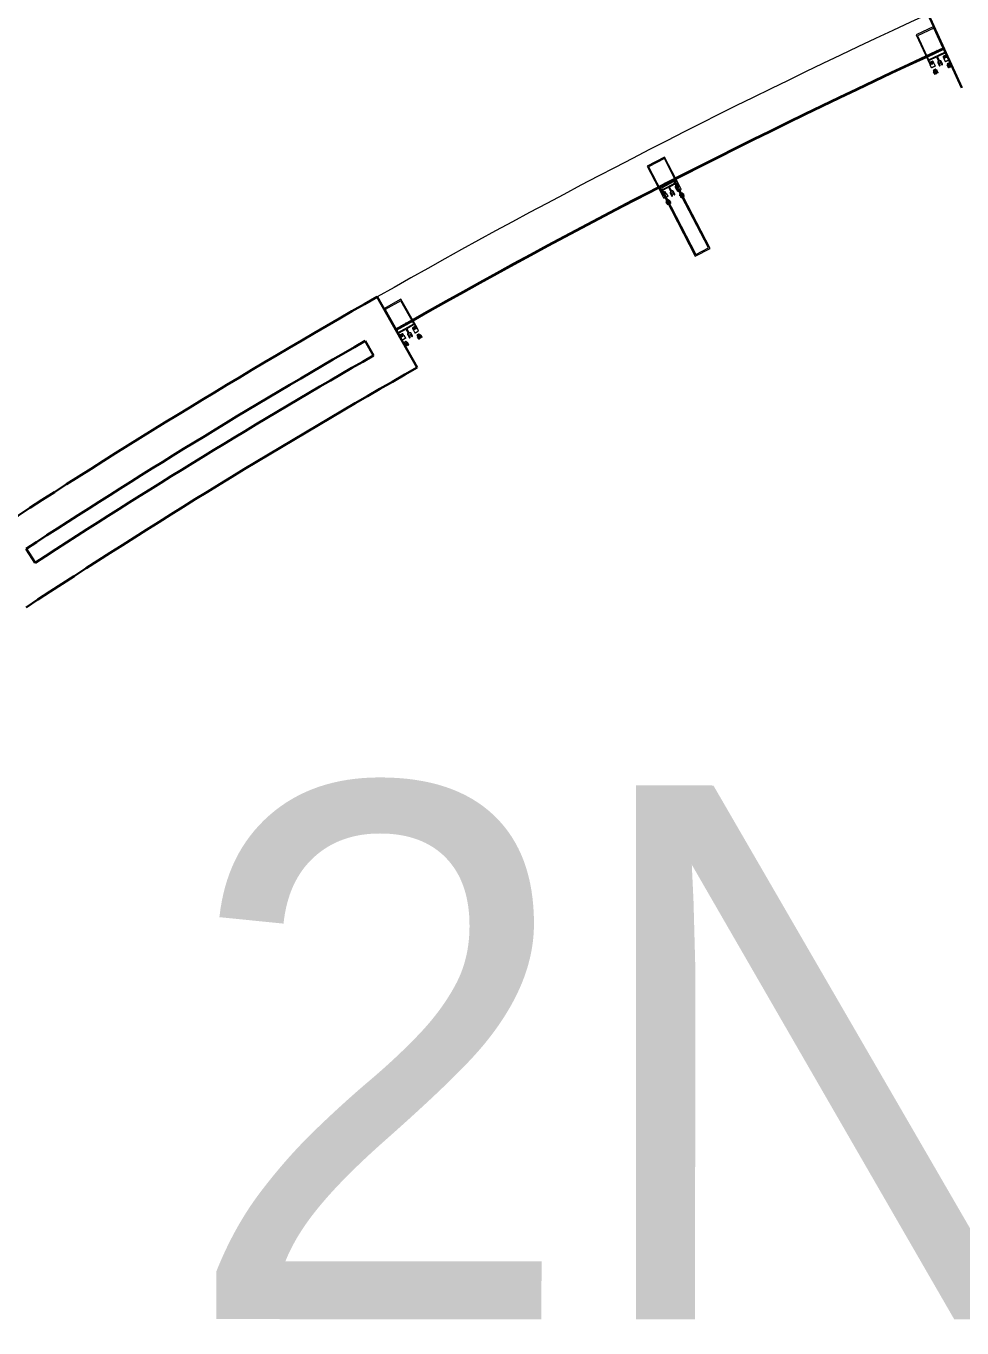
# Model space of a CAD drawing. Header units: millimetres. Extents: x 8275 to 147087, y -297470 to -191881.
# Drawn here: x 65640 to 69271, y -256802 to -251753 of the extents above; entities that cross this region are included whole.
import ezdxf

# ---------------------------------------------------------------- set-up
doc = ezdxf.new("R2010")
doc.units = ezdxf.units.MM
doc.header["$LTSCALE"] = 250
doc.header["$MEASUREMENT"] = 0
for name, color, linetype, lineweight in [('hatch', 9, 'Continuous', 0), ('text', 7, 'Continuous', 9), ('wall', 1, 'Continuous', 30), ('win', 4, 'Continuous', 20)]:
    doc.layers.add(name, color=color, linetype=linetype, lineweight=lineweight)
doc.styles.get("Standard").update_dxf_attribs({"font": 'GOTHIC.TTF', "height": 100})

msp = doc.modelspace()

# ---------------------------------------------------------------- hatches: boundary and pattern name
at = {"layer": 'hatch', "extrusion": (0.001126891532279391, -0.002441290430127437, 0.9999963851017214)}
h = msp.add_hatch(dxfattribs=at)
h.set_pattern_fill('AR-HBONE', color=256, scale=0.4111842104963475, style=0)
h.set_pattern_definition([(45, (-6673.985556517029, -321388.9942305034), (1.826024711421448e-16, 2.326009148470442), [4.934210525956163, -1.64473684198539]), (135, (-6672.822551942721, -321387.831225929), (1.826024711421448e-16, 2.326009148470442), [4.934210525956163, -1.64473684198539])])
h.paths.add_polyline_path([(69164.13307574159, -251926.1204269039), (69164.9947184152, -251927.9870771855), (69169.9724525041, -251925.6893634021), (69169.11080983281, -251923.8227131067)], flags=16)
h.paths.add_polyline_path([(69222.52267853962, -251899.1678832788), (69223.38432120066, -251901.034533554), (69218.4065871085, -251903.332247339), (69217.54494443629, -251901.4655970568)], flags=16)
edge = h.paths.add_edge_path()
edge.add_arc((69179.44463494886, -251934.7635335201), 0.6853070175936342, -155.2220313033182, 24.777968696682024, ccw=False)
edge.add_arc((69178.20020142477, -251935.3379619671), 0.6853070175936342, -155.2220313033182, 24.777968696682024, ccw=False)
edge.add_arc((69176.95576790068, -251935.9123904134), 0.6853070184712169, -155.22203138002442, 24.77796861997581, ccw=False)
edge.add_arc((69175.71133437334, -251936.4868188621), 0.685307018511107, -155.222031229947, 24.777968770053178, ccw=False)
edge.add_arc((69174.46690085065, -251937.0612473087), 0.6853070167758868, -155.22203107403323, 24.77796892596689, ccw=False)
edge.add_arc((69173.22246733028, -251937.6356757538), 0.6853070175936342, -155.2220313033182, 24.777968696682024, ccw=False)
edge.add_arc((69171.9780338062, -251938.2101042004), 0.6853070175936342, -155.22203130248442, 24.777968697515803, ccw=False)
edge.add_arc((69170.73360028211, -251938.784532647), 0.6853070185310521, -155.222031229947, 24.777968770053178, ccw=False)
edge.add_arc((69169.48916676175, -251939.3589610919), 0.685307014841216, -155.22203137168674, 24.777968628313374, ccw=False)
edge.add_arc((69168.2447332386, -251939.9333895386), 0.6853070203261074, -155.22203123411578, 24.777968765884395, ccw=False)
edge.add_arc((69167.00029971125, -251940.5078179871), 0.6853070175936342, -155.2220313033182, 24.777968696682024, ccw=False)
edge.add_arc((69165.75586619088, -251941.0822464322), 0.6853070149010512, -155.22203121994187, 24.777968780058416, ccw=False)
edge.add_line((69165.13364943024, -251941.3694606545), (69160.01698431512, -251930.284790964))
edge.add_line((69160.0169843235, -251930.2847909706), (69163.50139819272, -251928.6763913189))
edge.add_line((69163.50139818992, -251928.67639132), (69162.63975551259, -251926.80974103))
edge.add_line((69162.63975551538, -251926.809741039), (69161.02199193416, -251927.55649802))
edge.add_line((69161.0219919351, -251927.5564980197), (69161.08238802664, -251923.7546474307))
edge.add_line((69161.08238802804, -251923.7546474304), (69169.19058253383, -251920.0119183301))
edge.add_line((69169.19058253104, -251920.0119183287), (69172.22189364303, -251922.3866419995))
edge.add_line((69172.22189364396, -251922.3866420014), (69170.60413006274, -251923.1333989824))
edge.add_line((69170.6041300646, -251923.1333989819), (69171.46577273449, -251925.0000492652))
edge.add_line((69171.46577273356, -251925.0000492656), (69174.95018659858, -251923.3916496156))
edge.add_line((69174.95018659625, -251923.3916496157), (69180.06688033603, -251934.4763813321))
edge.add_arc((69219.13193463301, -251916.3498594479), 0.6853070175936342, 204.7779687667181, 384.777968766718)
edge.add_arc((69220.37636815617, -251915.7754310014), 0.6853070175936342, 204.7779687667181, 384.777968766718)
edge.add_arc((69221.62080168119, -251915.2010025547), 0.6853070184512717, 204.7779688434244, 384.7779688434242)
edge.add_arc((69222.86523520993, -251914.6265741053), 0.6853070185310521, 204.777968693347, 384.7779686933474)
edge.add_arc((69224.1096687289, -251914.0521456605), 0.6853070167758868, 204.7779685374332, 384.7779685374336)
edge.add_arc((69225.35410225391, -251913.4777172141), 0.6853070175936342, 204.7779687667181, 384.777968766718)
edge.add_arc((69226.59853577195, -251912.9032887692), 0.6853070176135794, 204.7779687658844, 384.7779687658842)
edge.add_arc((69227.84296929976, -251912.3288603209), 0.685307018511107, 204.777968693347, 384.7779686933474)
edge.add_arc((69229.08740282105, -251911.7544318759), 0.6853070148611612, 204.7779688350867, 384.7779688350866)
edge.add_arc((69230.33183634514, -251911.1800034288), 0.6853070203261074, 204.7779686975158, 384.7779686975161)
edge.add_arc((69231.57626987388, -251910.6055749802), 0.6853070175936342, 204.7779687667181, 384.777968766718)
edge.add_arc((69232.82070339331, -251910.0311465356), 0.6853070149209963, 204.7779686833418, 384.7779686833422)
edge.add_line((69233.4429201507, -251909.7439323135), (69228.36205529142, -251898.7368197707))
edge.add_line((69228.36205529189, -251898.7368197688), (69224.87764142687, -251900.3452194187))
edge.add_line((69224.877641425, -251900.3452194194), (69224.01599875512, -251898.478569136))
edge.add_line((69224.01599875791, -251898.4785691352), (69225.63376233913, -251897.7318121542))
edge.add_line((69225.63376234472, -251897.7318121642), (69222.70122401789, -251895.3114951299))
edge.add_line((69222.70122402022, -251895.311495128), (69214.59302952187, -251899.0542242451))
edge.add_line((69214.59302951721, -251899.0542242373), (69214.4338606284, -251902.9016681749))
edge.add_line((69214.43386062793, -251902.9016681728), (69216.05162420915, -251902.1549111918))
edge.add_line((69216.05162421474, -251902.1549112018), (69216.91326688463, -251904.0215614852))
edge.add_line((69216.91326688323, -251904.0215614857), (69213.42885301821, -251905.6299611357))
edge.add_line((69213.4288530238, -251905.6299611337), (69218.50974651659, -251916.6371357084))
at = {"layer": 'hatch', "extrusion": (0.001239931388405378, -0.00238586538634753, 0.9999963851017214)}
h = msp.add_hatch(dxfattribs=at)
h.set_pattern_fill('AR-HBONE', color=256, scale=0.4111842104963542, angle=-7.522369012860794e-19, style=0)
h.set_pattern_definition([(45.00000000000023, (-6672.70723760713, -321388.4122643257), (1.825719329431896e-16, 2.326009148470478), [4.934210525956241, -1.644736841985418]), (135, (-6671.544233032764, -321387.2492597513), (1.825719329431896e-16, 2.326009148470478), [4.934210525956236, -1.644736841985417])])
h.paths.add_polyline_path([(68126.87868775552, -252431.7086260376), (68127.82676272359, -252433.5328971869), (68132.69148579365, -252431.0046972856), (68131.74341082791, -252429.1804261224)], flags=16)
h.paths.add_polyline_path([(68183.94265355155, -252402.0524440444), (68184.89072850658, -252403.8767151879), (68180.0260054328, -252406.404915091), (68179.07793046659, -252404.5806439409)], flags=16)
edge = h.paths.add_edge_path()
edge.add_arc((68142.57804172518, -252439.6255334057), 0.6853070175936432, -152.53906943422976, 27.46093056577041, ccw=False)
edge.add_arc((68141.36186095545, -252440.2575833823), 0.6853070175936432, -152.53906943422976, 27.46093056577041, ccw=False)
edge.add_arc((68140.14568018712, -252440.8896333581), 0.6853070184712259, -152.53906951093597, 27.460930489064083, ccw=False)
edge.add_arc((68138.92949941414, -252441.5216833365), 0.685307018511116, -152.53906936085866, 27.460930639141623, ccw=False)
edge.add_arc((68137.71331864627, -252442.1537333124), 0.6853070167758958, -152.5390692049449, 27.460930795055276, ccw=False)
edge.add_arc((68136.49713787934, -252442.7857832871), 0.6853070175936432, -152.53906943422976, 27.46093056577041, ccw=False)
edge.add_arc((68135.28095711055, -252443.4178332631), 0.6853070175936432, -152.53906943339598, 27.460930566604077, ccw=False)
edge.add_arc((68134.06477634175, -252444.0498832393), 0.6853070185310611, -152.53906936085866, 27.460930639141623, ccw=False)
edge.add_arc((68132.84859557622, -252444.6819332135), 0.685307014841225, -152.5390695025984, 27.46093049740182, ccw=False)
edge.add_arc((68131.63241480742, -252445.3139831897), 0.6853070203261163, -152.53906936502744, 27.460930634972726, ccw=False)
edge.add_arc((68130.41623403397, -252445.946033168), 0.6853070175936432, -152.53906943422976, 27.46093056577041, ccw=False)
edge.add_arc((68129.20005326936, -252446.5780831424), 0.6853070149010602, -152.53906935085342, 27.46093064914669, ccw=False)
edge.add_line((68128.5919628859, -252446.8941081294), (68122.96203964236, -252436.0610970838))
edge.add_line((68122.96203965074, -252436.06109709), (68126.36734580653, -252434.2913571555))
edge.add_line((68126.36734580374, -252434.2913571567), (68125.41927083195, -252432.4670859991))
edge.add_line((68125.41927083474, -252432.4670860079), (68123.83823583447, -252433.2887509773))
edge.add_line((68123.83823583586, -252433.288750977), (68123.72060335087, -252429.4882407234))
edge.add_line((68123.7206033518, -252429.4882407231), (68131.64471503938, -252425.370074478))
edge.add_line((68131.64471503752, -252425.3700744767), (68134.78386275176, -252427.6003011914))
edge.add_line((68134.7838627527, -252427.6003011932), (68133.20282775242, -252428.4219661625))
edge.add_line((68133.20282775475, -252428.421966162), (68134.15090271863, -252430.2462373133))
edge.add_line((68134.15090271676, -252430.2462373137), (68137.55620886837, -252428.4764973812))
edge.add_line((68137.55620886743, -252428.4764973814), (68143.18616360784, -252439.309569045))
edge.add_arc((68181.3599045671, -252419.3743047123), 0.6853070175936432, 207.4609306358064, 387.4609306358063)
edge.add_arc((68182.5760853359, -252418.7422547362), 0.6853070175936432, 207.4609306358064, 387.4609306358063)
edge.add_arc((68183.79226610562, -252418.11020476), 0.6853070184512807, 207.4609307125126, 387.4609307125125)
edge.add_arc((68185.00844687954, -252417.4781547808), 0.6853070185310611, 207.4609305624352, 387.4609305624356)
edge.add_arc((68186.22462764414, -252416.8461048067), 0.6853070167758958, 207.4609304065215, 387.4609304065219)
edge.add_arc((68187.44080841387, -252416.2140548308), 0.6853070175936432, 207.4609306358064, 387.4609306358063)
edge.add_arc((68188.65698917847, -252415.5820048565), 0.6853070176135884, 207.4609306349726, 387.4609306349726)
edge.add_arc((68189.873169951, -252414.9499548786), 0.685307018511116, 207.4609305624352, 387.4609305624356)
edge.add_arc((68191.089350717, -252414.3179049043), 0.6853070148611702, 207.460930704175, 387.4609307041749)
edge.add_arc((68192.30553148626, -252413.6858549275), 0.6853070203261163, 207.460930566604, 387.4609305666045)
edge.add_arc((68193.52171226018, -252413.0538049492), 0.6853070175936432, 207.4609306358064, 387.4609306358063)
edge.add_arc((68194.73789302525, -252412.4217549753), 0.6853070149210053, 207.4609305524301, 387.4609305524305)
edge.add_line((68195.34598340545, -252412.1057299886), (68189.75545157897, -252401.3485152867))
edge.add_line((68189.75545157897, -252401.3485152848), (68186.35014542736, -252403.1182552173))
edge.add_line((68186.3501454255, -252403.1182552181), (68185.40207046163, -252401.2939840668))
edge.add_line((68185.40207046396, -252401.2939840658), (68186.98310546423, -252400.4723190964))
edge.add_line((68186.98310546935, -252400.4723191063), (68183.94048807104, -252398.1919255103))
edge.add_line((68183.94048807383, -252398.1919255081), (68176.01637639417, -252402.3100917696))
edge.add_line((68176.01637638951, -252402.3100917621), (68176.03747854554, -252406.1607688827))
edge.add_line((68176.0374785446, -252406.1607688807), (68177.61851354488, -252405.3391039113))
edge.add_line((68177.6185135514, -252405.339103921), (68178.56658851527, -252407.1633750723))
edge.add_line((68178.56658851434, -252407.1633750729), (68175.16128236274, -252408.9331150054))
edge.add_line((68175.16128236693, -252408.9331150032), (68180.75184569959, -252419.6903903287))
at = {"layer": 'hatch', "extrusion": (0.001323814128931736, -0.002340363143146125, 0.9999963851017214)}
h = msp.add_hatch(dxfattribs=at)
h.set_pattern_fill('AR-HBONE', color=256, scale=0.4111842104963536, angle=1.213285324654967e-19, style=0)
h.set_pattern_definition([(45.00000000000023, (-6671.75858903848, -321387.93354818), (1.826083817613007e-16, 2.326009148470475), [4.934210525956234, -1.644736841985416]), (135, (-6670.59558446423, -321386.7705436057), (1.826083817613007e-16, 2.326009148470475), [4.93421052595623, -1.644736841985414])])
h.paths.add_polyline_path([(67109.89888426222, -252982.0017411512), (67110.91109744905, -252983.7912203591), (67115.68304200869, -252981.0919852067), (67114.6708288228, -252979.3025059849)], flags=16)
h.paths.add_polyline_path([(67165.8745435572, -252950.3392887942), (67166.886756731, -252952.1287679967), (67162.11481216809, -252954.828003151), (67161.10259898266, -252953.0385239424)], flags=16)
edge = h.paths.add_edge_path()
edge.add_arc((67125.86928667946, -252989.3565616086), 0.6853070175936422, -150.50546826876638, 29.494531731233792, ccw=False)
edge.add_arc((67124.67630053757, -252990.031370398), 0.6853070175936422, -150.50546826876638, 29.494531731233792, ccw=False)
edge.add_arc((67123.48331439614, -252990.7061791867), 0.6853070184712249, -150.5054683454726, 29.494531654527577, ccw=False)
edge.add_arc((67122.290328251, -252991.3809879781), 0.685307018511115, -150.50546819539522, 29.49453180460489, ccw=False)
edge.add_arc((67121.0973421105, -252992.0557967669), 0.6853070167758948, -150.5054680394815, 29.494531960518714, ccw=False)
edge.add_arc((67119.9043559728, -252992.7306055542), 0.6853070175936422, -150.50546826876638, 29.494531731233792, ccw=False)
edge.add_arc((67118.71136983091, -252993.4054143431), 0.6853070175936422, -150.5054682679327, 29.494531732067628, ccw=False)
edge.add_arc((67117.51838368902, -252994.0802231321), 0.6853070185310601, -150.50546819539522, 29.49453180460489, ccw=False)
edge.add_arc((67116.32539755086, -252994.7550319192), 0.685307014841224, -150.50546833713503, 29.4945316628652, ccw=False)
edge.add_arc((67115.1324114099, -252995.4298407081), 0.6853070203261153, -150.50546819956412, 29.49453180043622, ccw=False)
edge.add_arc((67113.93942526521, -252996.1046494994), 0.6853070175936422, -150.50546826876638, 29.494531731233792, ccw=False)
edge.add_arc((67112.74643912705, -252996.7794582866), 0.6853070149010592, -150.50546818539, 29.494531814610127, ccw=False)
edge.add_line((67112.1499460575, -252997.1168626799), (67106.1391528773, -252986.4904555075))
edge.add_line((67106.13915288614, -252986.4904555134), (67109.47951408455, -252984.6009909028))
edge.add_line((67109.47951408222, -252984.6009909042), (67108.4673008912, -252982.8115116883))
edge.add_line((67108.46730089447, -252982.811511697), (67106.91641891029, -252983.6887631231))
edge.add_line((67106.91641891122, -252983.6887631227), (67106.66399718521, -252979.8948207324))
edge.add_line((67106.66399718661, -252979.894820732), (67114.43698264033, -252975.4980564221))
edge.add_line((67114.43698263753, -252975.4980564209), (67117.65329417799, -252977.6154840217))
edge.add_line((67117.65329417938, -252977.6154840234), (67116.1024121952, -252978.4927354495))
edge.add_line((67116.10241219707, -252978.492735449), (67117.11462538017, -252980.2822146588))
edge.add_line((67117.11462537924, -252980.2822146592), (67120.45498657392, -252978.3927500508))
edge.add_line((67120.4549865716, -252978.392750051), (67126.46581337953, -252989.0192166855))
edge.add_arc((67163.9080975659, -252967.7418903089), 0.6853070175936422, 209.4945318012699, 389.4945318012699)
edge.add_arc((67165.10108370686, -252967.0670815201), 0.6853070175936422, 209.4945318012699, 389.4945318012699)
edge.add_arc((67166.29406984922, -252966.392272731), 0.6853070184512797, 209.4945318779762, 389.4945318779761)
edge.add_arc((67167.48705599576, -252965.7174639388), 0.6853070185310601, 209.4945317278988, 389.4945317278992)
edge.add_arc((67168.68004213253, -252965.042655152), 0.6853070167758948, 209.494531571985, 389.4945315719855)
edge.add_arc((67169.87302827489, -252964.3678463631), 0.6853070175936422, 209.4945318012699, 389.4945318012699)
edge.add_arc((67171.06601441119, -252963.6930375764), 0.6853070176135874, 209.4945318004362, 389.4945318004361)
edge.add_arc((67172.2590005568, -252963.0182287853), 0.685307018511115, 209.4945317278988, 389.4945317278992)
edge.add_arc((67173.45198669544, -252962.3434199982), 0.6853070148611692, 209.4945318696385, 389.4945318696385)
edge.add_arc((67174.64497283733, -252961.6686112086), 0.6853070203261153, 209.4945317320676, 389.494531732068)
edge.add_arc((67175.83795898341, -252960.9938024173), 0.6853070175936422, 209.4945318012699, 389.4945318012699)
edge.add_arc((67177.03094512064, -252960.3189936307), 0.6853070149210043, 209.4945317178936, 389.494531717894)
edge.add_line((67177.62743818693, -252959.9815892377), (67171.6587012925, -252949.4295328443))
edge.add_line((67171.65870129297, -252949.4295328423), (67168.31834009828, -252951.3189974507))
edge.add_line((67168.31834009642, -252951.3189974515), (67167.30612691332, -252949.5295182417))
edge.add_line((67167.30612691565, -252949.5295182406), (67168.85700889982, -252948.6522668145))
edge.add_line((67168.85700890634, -252948.652266824), (67165.7353866848, -252946.481278503))
edge.add_line((67165.73538668713, -252946.4812785008), (67157.96240124226, -252950.8780428269))
edge.add_line((67157.96240123667, -252950.8780428195), (67158.12013363026, -252954.7255459163))
edge.add_line((67158.1201336298, -252954.7255459143), (67159.67101561397, -252953.8482944882))
edge.add_line((67159.67101562003, -252953.8482944977), (67160.68322880313, -252955.6377737075))
edge.add_line((67160.6832288022, -252955.6377737082), (67157.34286760751, -252957.5272383167))
edge.add_line((67157.3428676131, -252957.5272383142), (67163.31163814504, -252968.0793541752))

# ---------------------------------------------------------------- linework, layer by layer
at = {"layer": 'wall'}
for p, q in [((69139.50945098652, -251706.9631245878, -11300.6378476528), (69271.05781868473, -251993.2105865458, -11300.6378476528)), ((67002.10685524438, -252803.4795822132, -11300.6378476528), (67157.86043386254, -253077.2784550152, -11300.6378476528)), ((66893.45650889445, -252865.2865578553, -11300.6378476528), (66893.59545319295, -252865.5308077311, -11300.6378476528)), ((66955.40305636311, -252974.1822572115, -11300.6378476528), (66987.54301225673, -253030.6810148885, -11300.6378476528)), ((65639.67111291923, -253780.1455727401, -11300.6378476528), (65675.40154308826, -253834.444953435, -11300.6378476528))]:
    msp.add_line(p, q, dxfattribs=at)
for centre, radius, start, end in [((80749.06009195372, -276969.2183991417, -11300.6378476528), 27677.18796894732, 114.6812384385065, 114.6816727492683), ((80749.06009198027, -276969.2183991153, -11300.6378476528), 27802.18796893036, 119.6338719078365, 123.3459750509698), ((80749.06009198027, -276969.2183991153, -11300.6378476528), 27677.18796893036, 119.6338719078365, 119.6345016887336), ((80749.06009198027, -276969.2183991153, -11300.6378476528), 27677.18796893036, 119.892640864439, 123.0872060927494), ((80749.06009198027, -276969.2183991153, -11300.6378476528), 27612.18796893036, 119.8932500200057, 123.0865969457052), ((80749.06009198027, -276969.2183991153, -11300.6378476528), 27487.18796893036, 119.6338719078365, 123.3459750509698)]:
    msp.add_arc(centre, radius, start, end, dxfattribs=at)
at = {"layer": 'win', "extrusion": (0.001126891532279514, -0.002441290430127366, 0.9999963851017215)}
for p, q in [((69154.74897263804, -251856.0758265868, -11300.6378476528), (69156.56783161173, -251856.7458296715, -11300.6378476528)), ((69156.56783161173, -251856.7458296715, -11300.6378476528), (69158.86553023895, -251861.7235489236, -11300.6378476528)), ((69158.86553023895, -251861.7235489236, -11300.6378476528), (69158.1955205854, -251863.5424054782, -11300.6378476528)), ((69174.65992164705, -251846.8849988338, -11300.6378476528), (69173.98991198884, -251848.703855378, -11300.6378476528)), ((69173.98991198884, -251848.703855378, -11300.6378476528), (69176.28761062259, -251853.6815746402, -11300.6378476528)), ((69176.28761062259, -251853.6815746402, -11300.6378476528), (69178.10646960186, -251854.3515777226, -11300.6378476528))]:
    msp.add_line(p, q, dxfattribs=at)
at = {"layer": 'win', "extrusion": (0.001239931388405498, -0.002385865386347454, 0.9999963851017215)}
for p, q in [((68114.60759177431, -252362.9645553579, -11300.6378476528), (68116.45581937162, -252363.5486844924, -11300.6378476528)), ((68116.45581937162, -252363.5486844924, -11300.6378476528), (68118.98400293523, -252368.4133937134, -11300.6378476528)), ((68118.98400293523, -252368.4133937134, -11300.6378476528), (68118.39986712579, -252370.2616192026, -11300.6378476528)), ((68134.06649902416, -252352.8517845278, -11300.6378476528), (68133.4823632096, -252354.7000100066, -11300.6378476528)), ((68133.4823632096, -252354.7000100066, -11300.6378476528), (68136.01054677973, -252359.5647192374, -11300.6378476528)), ((68136.01054677973, -252359.5647192374, -11300.6378476528), (68137.85877438309, -252360.1488483694, -11300.6378476528))]:
    msp.add_line(p, q, dxfattribs=at)
at = {"layer": 'win', "extrusion": (0.001323814128931853, -0.002340363143146051, 0.9999963851017215)}
for p, q in [((67095.16991817439, -252913.719593276, -11300.6378476528), (67097.03770986432, -252914.2377692134, -11300.6378476528)), ((67097.03770986432, -252914.2377692134, -11300.6378476528), (67099.73692786368, -252919.0097007013, -11300.6378476528)), ((67099.73692786368, -252919.0097007013, -11300.6378476528), (67099.21874518087, -252920.8774905208, -11300.6378476528)), ((67114.2577131493, -252902.9226822269, -11300.6378476528), (67113.73953046137, -252904.7904720363, -11300.6378476528)), ((67113.73953046137, -252904.7904720363, -11300.6378476528), (67116.43874846818, -252909.5624035338, -11300.6378476528)), ((67116.43874846818, -252909.5624035338, -11300.6378476528), (67118.30654016323, -252910.0805794684, -11300.6378476528))]:
    msp.add_line(p, q, dxfattribs=at)
at = {"layer": 'win', "extrusion": (0.001126891532279514, -0.002441290430127366, 0.9999963851017215), "elevation": -10523.59339181266}
msp.add_lwpolyline([(69200.58450033149, -251921.8240964338), (69201.3120451189, -251922.0920984599), (69201.04404307978, -251922.8196432497), (69202.19289997978, -251925.3085102989), (69202.92044476606, -251925.5765123237), (69202.65244273173, -251926.3040571147), (69203.80129962749, -251928.7929241644), (69204.53644950977, -251929.0637276419, 0.9606708062894292), (69207.70692872924, -251927.4429688782), (69202.42387797966, -251915.9978437308, 0.1989123673796638), (69201.03667487502, -251914.716781601), (69196.58849439872, -251913.0782276258, -0.1989123673796519), (69195.20129130142, -251911.7971654901), (69188.58860032442, -251897.4715268892), (69216.2150245345, -251884.7192153811, -0.414213562373095), (69219.48897607249, -251885.925224516), (69221.15481857333, -251889.5340817429, -0.414213562373095), (69219.9488094407, -251892.8080332799), (69211.98443489414, -251896.4843753431, 0.414213562373095), (69210.77842574827, -251899.7583268864), (69213.47823944855, -251905.6071644365), (69216.9626533233, -251903.9987647965), (69216.10101064426, -251902.132114505), (69214.48324706065, -251902.8788714984), (69213.04717594113, -251899.7677876863), (69224.2470776591, -251894.5979316653), (69225.68314877443, -251897.7090154679), (69224.06538519071, -251898.4557724615), (69224.9270278547, -251900.3224227325), (69228.41144172214, -251898.7140230833), (69174.4688512141, -251781.853487081), (69106.02500745823, -251813.4470516272), (69159.96759796677, -251930.3075876386), (69163.45201182902, -251928.6991879893), (69162.59036915674, -251926.8325376969), (69160.9726055809, -251927.5792946875), (69159.53653446656, -251924.4682108733), (69170.73643616348, -251919.2983548602), (69172.17250729202, -251922.4094386692), (69170.55474370894, -251923.1561956503), (69171.41638637226, -251925.0228459354), (69174.90080023726, -251923.4144462729), (69172.20098653772, -251917.5656087225, 0.414213562373095), (69168.92703499226, -251916.3595995798), (69160.96266045274, -251920.0359416426, -0.414213562373095), (69157.68870890068, -251918.8299325046), (69156.02286640892, -251915.2210752877, -0.414213562373095), (69157.2288755493, -251911.9471237357), (69184.85529975862, -251899.1948122265), (69191.4679907275, -251913.5204508299, -0.1989123673796519), (69191.54304372844, -251915.4071992722), (69189.9044897508, -251919.8553797471, 0.1989123673796638), (69189.97954274627, -251921.7421282023), (69195.26259349457, -251933.1872533423, 0.9606708062894292), (69198.55276206773, -251931.8257878213), (69198.82356553181, -251931.0906379388), (69197.6747086477, -251928.6017708962), (69196.94716385541, -251928.3337688656), (69197.21516588361, -251927.6062240741), (69196.06630898925, -251925.117357033), (69195.33876421492, -251924.8493549984), (69195.60676624005, -251924.1218102063), (69194.45790935318, -251921.6329431662), (69193.7303645524, -251921.364941136), (69195.33837673673, -251916.9996724139), (69199.70364545967, -251918.6076845958), (69199.43564343937, -251919.335229383)], format="xyb", close=True, dxfattribs=at)
at = {"layer": 'win', "extrusion": (0.001126891532279514, -0.002441290430127366, 0.9999963851017215)}
for points, elevation in [([(69110.81158828827, -251817.2759288289), (69153.84003831122, -251910.4922278944), (69217.30614798104, -251881.1963771326), (69174.27769795607, -251787.9800780592)], -10523.59339181266), ([(69164.1330757776, -251926.1204268955), (69164.99471845332, -251927.9870771751), (69169.97245254174, -251925.6893633927), (69169.11080987242, -251923.822713098)], -10523.59339181267), ([(69222.52267857507, -251899.1678832707), (69223.38432123805, -251901.0345335437), (69218.40658714985, -251903.332247329), (69217.54494447273, -251901.4655970486)], -10523.59339181268)]:
    msp.add_lwpolyline(points, close=True, dxfattribs=dict(at, elevation=elevation))
for points, elevation in [([(69180.0668517484, -251934.476319289, -0.9999999999999999), (69178.8224182174, -251935.0507477366, -0.9999999999999999), (69177.5779847008, -251935.6251761813, -0.9999999999999999), (69176.3335511737, -251936.1996046287, -0.9999999999999999), (69175.08911764974, -251936.7740330761, -0.9999999999999999), (69173.8446841285, -251937.3484615288, -0.9999999999999999), (69172.60025060158, -251937.92288997, -0.9999999999999999), (69171.35581707595, -251938.4973184163, -0.9999999999999999), (69170.11138355857, -251939.0717468607, -0.9999999999999999), (69168.86695003822, -251939.6461753059, -0.9999999999999999), (69167.62251651047, -251940.2206037544, -0.9999999999999999), (69166.37808298494, -251940.7950322011, -0.9999999999999999), (69165.13364946684, -251941.3694606457), (69160.01698436122, -251930.284790961), (69163.45201182891, -251928.6991879836), (69162.5903691515, -251926.8325377023), (69161.02199196552, -251927.5564980112), (69161.08238806723, -251923.7546474209), (69169.19058257784, -251920.0119183169), (69172.22189367833, -251922.3866419924), (69170.5547437023, -251923.1561956496), (69171.41638637215, -251925.0228459346), (69174.95018663704, -251923.3916496064), (69180.06688037618, -251934.4763813309)], -10523.59339181268), ([(69218.50971790415, -251916.6370736623, 0.9999999999999999), (69219.75415143448, -251916.0626452145, 0.9999999999999999), (69220.99858494721, -251915.4882167706, 0.9999999999999999), (69222.243018479, -251914.9137883216, 0.9999999999999999), (69223.48745200907, -251914.3393598722, 0.9999999999999999), (69224.73188552291, -251913.7649314291, 0.9999999999999999), (69225.97631904017, -251913.1905029841, 0.9999999999999999), (69227.22075256896, -251912.6160745368, 0.9999999999999999), (69228.46518608725, -251912.0416460917, 0.9999999999999999), (69229.70961961232, -251911.4672176448, 0.9999999999999999), (69230.95405313995, -251910.8927891964, 0.9999999999999999), (69232.19848666368, -251910.3183607494, 0.9999999999999999), (69233.44292018269, -251909.7439323059), (69228.36205532815, -251898.7368197604), (69224.87764146592, -251900.3452194088), (69224.01599879195, -251898.4785691267), (69225.63376236973, -251897.7318121575), (69222.70122405826, -251895.3114951189), (69214.59302954935, -251899.0542242286), (69214.43386065833, -251902.9016681651), (69216.05162425185, -251902.1549111924), (69216.91326692402, -251904.0215614757), (69213.42885306236, -251905.6299611241), (69218.50974654446, -251916.6371356923)], -10523.59339181267)]:
    msp.add_lwpolyline(points, format="xyb", dxfattribs=dict(at, elevation=elevation))
at = {"layer": 'win', "extrusion": (0.001239931388405498, -0.002385865386347454, 0.9999963851017215), "elevation": -10542.16078024124}
msp.add_lwpolyline([(68163.08904701952, -252425.7107354599), (68163.82833931888, -252425.9443877723), (68163.5946869943, -252426.6836800725), (68164.85878695438, -252429.116041612), (68165.59807924736, -252429.3496939231), (68165.36442692802, -252430.088986224), (68166.62852688372, -252432.5213477642), (68167.37554707205, -252432.7574424673, 0.9606708062894292), (68170.46668417683, -252430.9900520634), (68164.65368497855, -252419.8047690907, 0.1989123673796638), (68163.20803671543, -252418.5900453666), (68158.68803242197, -252417.1615042019, -0.1989123673796519), (68157.24238416081, -252415.9467804718), (68149.96636710747, -252401.9463812233), (68176.96558016463, -252387.9148717606, -0.414213562373095), (68180.29239549702, -252388.9663071843), (68182.1253404326, -252392.4932314223, -0.414213562373095), (68181.0739050125, -252395.8200467537), (68173.29034809483, -252399.8651666058, 0.414213562373095), (68172.23891265967, -252403.191981944), (68175.20954754947, -252408.9080315467), (68178.61485370935, -252407.1382916238), (68177.6667787381, -252405.3140204652), (68176.08574373873, -252406.1356854468), (68174.50561879187, -252403.0952335216), (68185.45124571711, -252397.4067837347), (68187.03137065565, -252400.4472356508), (68185.45033565386, -252401.2689006325), (68186.39841061401, -252403.0931717717), (68189.80371676423, -252401.3234318402), (68130.4500836057, -252287.1160144983), (68063.56014135618, -252321.878763166), (68122.91377451937, -252436.0861805166), (68126.31908066942, -252434.3164405846), (68125.37100570375, -252432.4921694247), (68123.78997070892, -252433.3138344034), (68122.20984576896, -252430.2733824755), (68133.15547267615, -252424.5849326976), (68134.73559762695, -252427.6253846195), (68133.15456262545, -252428.4470495892), (68134.10263758263, -252430.2713207423), (68137.50794373361, -252428.5015807971), (68134.53730884493, -252422.7855311941, 0.414213562373095), (68131.21049350747, -252421.7340957629), (68123.42693659633, -252425.7792156139, -0.414213562373095), (68120.1001212504, -252424.7277801876), (68118.2671763218, -252421.2008559596, -0.414213562373095), (68119.31861175122, -252417.8740406129), (68146.31782480582, -252403.842531149), (68153.59384185183, -252417.8429304002, -0.1989123673796519), (68153.75713015934, -252419.7240974758), (68152.32858899336, -252424.2441017687, 0.1989123673796638), (68152.49187729385, -252426.1252688571), (68158.30487649338, -252437.3105518223, 0.9606708062894292), (68161.52770911645, -252435.7965678465), (68161.76380380703, -252435.0495476568), (68160.4997038625, -252432.6171861235), (68159.76041155931, -252432.3835338063), (68159.99406387623, -252431.6442415053), (68158.7299639204, -252429.2118799735), (68157.99067163728, -252428.9782276521), (68158.22432394596, -252428.2389353503), (68156.96022400368, -252425.8065738194), (68156.22093169345, -252425.5729215034), (68157.6228455937, -252421.137167722), (68162.05859937797, -252422.5390816216), (68161.82494707094, -252423.2783739184)], format="xyb", close=True, dxfattribs=at)
at = {"layer": 'win', "extrusion": (0.001239931388405498, -0.002385865386347454, 0.9999963851017215), "elevation": -10542.16078024125}
for points in [[(68068.52070279555, -252325.4793862895), (68115.86538641193, -252416.5793690342), (68177.8906055935, -252384.3448202688), (68130.54592197275, -252293.2448375166)], [(68126.87868778483, -252431.7086260287), (68127.8267627533, -252433.5328971759), (68132.69148582115, -252431.0046972757), (68131.74341086006, -252429.1804261133)], [(68183.94265358066, -252402.0524440362), (68184.89072853685, -252403.8767151773), (68180.02600546382, -252406.4049150804), (68179.07793049744, -252404.5806439324)]]:
    msp.add_lwpolyline(points, close=True, dxfattribs=at)
at = {"layer": 'win', "elevation": -11300.6378476528}
for points in [[(68294.15065441327, -252615.8938891451), (68155.80794945313, -252349.6960379438), (68098.13174835872, -252379.6702906854), (68236.47445331933, -252645.8681418865)], [(68287.40831181081, -252613.7629700406), (68153.67703034868, -252356.4383805465), (68104.87409096165, -252381.8012097893), (68238.60537242377, -252639.1257992833)]]:
    msp.add_lwpolyline(points, close=True, dxfattribs=at)
at = {"layer": 'win', "extrusion": (0.001239931388405498, -0.002385865386347454, 0.9999963851017215)}
for points, elevation in [([(68143.18613213705, -252439.3095084092, -0.9999999999999999), (68141.96995136549, -252439.9415583869, -0.9999999999999999), (68140.75377060336, -252440.5736083607, -0.9999999999999999), (68139.53758982901, -252441.2056583377, -0.9999999999999999), (68138.32140905896, -252441.8377083149, -0.9999999999999999), (68137.10522829671, -252442.4697582968, -0.9999999999999999), (68135.88904751974, -252443.1018082681, -0.9999999999999999), (68134.67286675185, -252443.7338582438, -0.9999999999999999), (68133.45668599024, -252444.3659082174, -0.9999999999999999), (68132.24050522142, -252444.997958192, -0.9999999999999999), (68131.02432445003, -252445.63000817, -0.9999999999999999), (68129.80814367981, -252446.2620581465, -0.9999999999999999), (68128.59196291401, -252446.8941081203), (68122.9620396808, -252436.0610970797), (68126.31908066895, -252434.3164405789), (68125.3710056991, -252432.4921694302), (68123.83823585887, -252433.2887509682), (68123.72060338147, -252429.4882407131), (68131.64471507567, -252425.3700744639), (68134.7838627806, -252427.600301184), (68133.154562618, -252428.4470495887), (68134.10263758316, -252430.2713207415), (68137.55620889901, -252428.4764973715), (68143.18616363911, -252439.3095690432)], -10542.16078024127), ([(68180.75181420795, -252419.6903296913, 0.9999999999999999), (68181.96799498294, -252419.0582797136, 0.9999999999999999), (68183.18417574176, -252418.4262297407, 0.9999999999999999), (68184.400356515, -252417.7941797619, 0.9999999999999999), (68185.61653729249, -252417.1621297827, 0.9999999999999999), (68186.83271805287, -252416.5300798102, 0.9999999999999999), (68188.04889881413, -252415.8980298362, 0.9999999999999999), (68189.26507958796, -252415.265979859, 0.9999999999999999), (68190.48126035329, -252414.6339298849, 0.9999999999999999), (68191.69744112258, -252414.0018799081, 0.9999999999999999), (68192.91362189443, -252413.3698299302, 0.9999999999999999), (68194.12980266605, -252412.7377799536, 0.9999999999999999), (68195.34598342865, -252412.1057299809), (68189.7554516065, -252401.348515276), (68186.3501454584, -252403.118255207), (68185.40207048866, -252401.2939840571), (68186.98310548898, -252400.4723190998), (68183.94048810349, -252398.1919254981), (68176.01637641402, -252402.3100917531), (68176.03747856939, -252406.1607688729), (68177.61851358078, -252405.3391039114), (68178.56658854846, -252407.163375062), (68175.16128239737, -252408.9331149929), (68180.75184571992, -252419.6903903128)], -10542.16078024125)]:
    msp.add_lwpolyline(points, format="xyb", dxfattribs=dict(at, elevation=elevation))
at = {"layer": 'win', "extrusion": (0.001323814128931853, -0.002340363143146051, 0.9999963851017215), "elevation": -10557.34438860614}
msp.add_lwpolyline([(67145.87359918143, -252974.7226823548), (67146.62071715241, -252974.9299532907), (67146.41344620181, -252975.6770712654), (67147.76306378751, -252978.0630435493), (67148.51018175764, -252978.2703144846), (67148.30291081243, -252979.0174324599), (67149.65252839374, -252981.4034047448), (67150.40745605729, -252981.6128423043, 0.9606708062894292), (67153.43392944851, -252979.7368742169), (67147.22767504472, -252968.7649135398, 0.1989123673796638), (67145.73983208355, -252967.6022545368), (67141.17198192244, -252966.3350080774, -0.1989123673796519), (67139.68413896719, -252965.1723490675), (67131.91589208842, -252951.4389611512), (67158.40018440981, -252936.4582060437, -0.414213562373095), (67161.76221527315, -252937.3909252753), (67163.71916076838, -252940.8505850928, -0.414213562373095), (67162.78644153905, -252944.2126159575), (67155.15133024011, -252948.5313922116, 0.414213562373095), (67154.21861099944, -252951.8934230836), (67157.39021230528, -252957.5004579365), (67160.73057351068, -252955.6109933372), (67159.71836031947, -252953.82151412), (67158.16747833423, -252954.6987655586), (67156.48045635622, -252951.7163002027), (67167.21733163384, -252945.6430210999), (67168.90435360729, -252948.6254864466), (67167.35347162139, -252949.5027378855), (67168.36568479618, -252951.2922170838), (67171.7060459919, -252949.402752476), (67108.33707749726, -252837.3734626579), (67042.72283976607, -252874.4879460305), (67106.09180826443, -252986.5172358577), (67109.43216945518, -252984.6277712497), (67108.41995627107, -252982.838292031), (67106.86907429209, -252983.7155434664), (67105.18205232029, -252980.7330781078), (67115.91892757792, -252974.6597990146), (67117.60594956267, -252977.6422643669), (67116.05506757682, -252978.5195157932), (67117.06728075382, -252980.3089950057), (67120.40764194608, -252978.4195303844), (67117.23604064091, -252972.812495531, 0.414213562373095), (67113.87400976513, -252971.8797762928), (67106.23889847362, -252976.1985525455, -0.414213562373095), (67102.87686759485, -252975.2658333123), (67100.91992210706, -252971.8061735044, -0.414213562373095), (67101.85264134571, -252968.4441426237), (67128.33693366712, -252953.4633875153), (67136.10518054134, -252967.1967754347, -0.1989123673796519), (67136.33512032004, -252969.0709633482), (67135.06787386035, -252973.6388135082, 0.1989123673796638), (67135.29781363464, -252975.5130014348), (67141.50406803872, -252986.4849621044, 0.9606708062894292), (67144.67114627756, -252984.8575675542), (67144.88058382687, -252984.1026398885), (67143.53096625712, -252981.7166676099), (67142.78384828023, -252981.5093966694), (67142.99111921914, -252980.7622786941), (67141.64150164147, -252978.3763064179), (67140.89438368255, -252978.1690354719), (67141.10165461716, -252977.4219174965), (67139.7520370454, -252975.0359452202), (67139.00491906206, -252974.8286742809), (67140.2485447045, -252970.345966455), (67144.73125253458, -252971.5895920978), (67144.52398160167, -252972.3367100684)], format="xyb", close=True, dxfattribs=at)
at = {"layer": 'win', "extrusion": (0.001323814128931853, -0.002340363143146051, 0.9999963851017215), "elevation": -10557.34438860615}
for points in [[(67047.80804720335, -252877.9102730182), (67098.3556487102, -252967.2728261638), (67159.19794188187, -252932.8575779445), (67108.65034037147, -252843.4950247913)], [(67165.87454359636, -252950.3392887836), (67166.88675677057, -252952.128767984), (67162.11481221102, -252954.8280031382), (67161.10259902195, -252953.0385239317)], [(67109.8988843025, -252982.00174114), (67110.91109748899, -252983.7912203463), (67115.68304204741, -252981.0919851948), (67114.67082886669, -252979.3025059733)]]:
    msp.add_lwpolyline(points, close=True, dxfattribs=at)
at = {"layer": 'win', "extrusion": (0.001323814128931853, -0.002340363143146051, 0.9999963851017215)}
for points, elevation in [([(67163.31160453138, -252968.0792946926, 0.9999999999999999), (67164.50459067996, -252967.4044859018, 0.9999999999999999), (67165.69757681117, -252966.7296771166, 0.9999999999999999), (67166.89056296104, -252966.0548683242, 0.9999999999999999), (67168.0835491066, -252965.3800595322, 0.9999999999999999), (67169.27653524016, -252964.705250747, 0.9999999999999999), (67170.46952137466, -252964.0304419605, 0.9999999999999999), (67171.66250752045, -252963.3556331706, 0.9999999999999999), (67172.8554936574, -252962.6808243835, 0.9999999999999999), (67174.04847980016, -252962.006015594, 0.9999999999999999), (67175.24146594525, -252961.331206803, 0.9999999999999999), (67176.43445208619, -252960.6563980137, 0.9999999999999999), (67177.6274382211, -252959.9815892283), (67171.65870133243, -252949.4295328315), (67168.31834014093, -252951.3189974384), (67167.30612695205, -252949.52951823), (67168.85700893436, -252948.6522668158), (67165.73538672787, -252946.4812784889), (67157.96240127094, -252950.878042809), (67158.12013366463, -252954.7255459046), (67159.67101566117, -252953.8482944855), (67160.68322884677, -252955.6377736951), (67157.34286765545, -252957.527238302), (67163.31163817312, -252968.0793541578)], -10557.34438860615), ([(67126.46577979214, -252989.0191572036, -0.9999999999999999), (67125.27279364414, -252989.6939659943, -0.9999999999999999), (67124.07980750917, -252990.3687747808, -0.9999999999999999), (67122.8868213649, -252991.0435835707, -0.9999999999999999), (67121.69383522481, -252991.7183923605, -0.9999999999999999), (67120.50084908612, -252992.3932011554, -0.9999999999999999), (67119.30786293742, -252993.0680099397, -0.9999999999999999), (67118.11487679734, -252993.7428187284, -0.9999999999999999), (67116.92189066144, -252994.4176275145, -0.9999999999999999), (67115.72890452322, -252995.0924363018, -0.9999999999999999), (67114.53591837847, -252995.7672450928, -0.9999999999999999), (67113.34293223513, -252996.4420538822, -0.9999999999999999), (67112.14994609784, -252997.1168626687), (67106.13915292635, -252986.4904555013), (67109.43216945669, -252984.6277712441), (67108.41995626548, -252982.8382920368), (67106.91641894582, -252983.688763112), (67106.66399722615, -252979.89482072), (67114.43698268673, -252975.4980564058), (67117.65329421725, -252977.6154840121), (67116.05506757076, -252978.5195157931), (67117.06728075475, -252980.3089950048), (67120.4549866148, -252978.3927500391), (67126.46581342249, -252989.0192166816)], -10557.34438860613)]:
    msp.add_lwpolyline(points, format="xyb", dxfattribs=dict(at, elevation=elevation))
at = {"layer": 'win'}
for radius in [27802.18796893036, 27658.18796893036, 27657.18796893036, 27656.18796893036, 27655.18796893036, 27654.18796893036, 27653.18796893036, 27652.18796893036]:
    msp.add_arc((80749.06009198027, -276969.2183991153, -11300.6378476528), radius, 114.6816730134824, 119.6338719078365, dxfattribs=at)
at = {"layer": 'win', "extrusion": (0.001126891532279514, -0.002441290430127366, 0.9999963851017215)}
for centre, radius, start, end in [((69183.13837232483, -251906.3467108732, -10607.73790537798), 23.68932309987656, 115.360632619805, 122.0098300612652), ((69178.06067985624, -251896.1424941751, -10607.76853895515), 11.84415585990497, 114.0475883916649, 127.6993097233796), ((69203.86911489439, -251935.4805408304, -10607.64341957343), 56.02831096297897, 103.4921709863128, 126.0637664820086), ((69181.88007302755, -251902.4211958991, -10607.74890670484), 18.66373521831405, 116.2399521182839, 125.5393158541616), ((69192.90919402543, -251919.0798809971, -10607.69580919013), 38.16461497224456, 119.584149521979, 124.6098838993466), ((69205.00308704424, -251937.9371617805, -10607.6361443583), 59.50225788623588, 105.1504089514494, 124.4055284937888), ((69205.37169418926, -251938.7357069945, -10607.63377948869), 60.98800946245647, 105.7269144149335, 123.8290230749326), ((69205.18895365376, -251938.3398205357, -10607.63495189552), 61.98307333192854, 111.7897254119461, 117.7662120177903), ((69286.34751362755, -252114.1605573982, -10607.11426363696), 254.6448962107594, 113.967504175204, 115.5884332832446), ((69212.70334989065, -251954.6189006471, -10607.58674184926), 79.43733587598572, 112.3437809034177, 117.2121563414114), ((69193.25955299982, -251912.4961385535, -10607.71148724629), 34.0854521669411, 110.1651327872686, 119.3908046664611), ((69191.48984160597, -251893.6150792316, -10607.75957581902), 15.63818546316107, 102.6407812310021, 112.7743527793412), ((69195.1806060363, -251906.1829260155, -10607.72473484487), 27.34609378610929, 103.8071391159048, 110.8077393612246), ((69189.72917465416, -251888.1313759329, -10607.77494726503), 9.462229877207651, 98.90283527207848, 116.0567757255853), ((69193.84970845898, -251900.2180288374, -10607.74079672177), 21.72982308732188, 104.4046907256423, 112.3359528701208)]:
    msp.add_arc(centre, radius, start, end, dxfattribs=at)
at = {"layer": 'win', "extrusion": (0.001239931388405498, -0.002385865386347454, 0.9999963851017215)}
for centre, radius, start, end in [((68145.35455964475, -252411.869351361, -10613.96013220641), 23.68932309987656, 118.0435944752131, 124.692791930423), ((68139.80477981352, -252401.9140039029, -10613.9907657836), 11.84415585990497, 116.7305502604459, 130.3822715980828), ((68167.42631529483, -252440.0008521755, -10613.86564640188), 56.02831096297897, 106.1751328503687, 128.7467283465611), ((68143.91388862125, -252408.0070396278, -10613.97113353328), 18.66373521831405, 118.9229139915639, 128.2222777041725), ((68155.71070309661, -252424.1311975071, -10613.91803601855), 38.16461497224456, 122.2671113800022, 127.2928457762303), ((68168.67403740047, -252442.4016997093, -10613.85837118674), 59.50225788623588, 107.8333708276805, 127.0884903685062), ((68169.07961992057, -252443.1821153068, -10613.85600631714), 60.98800946245647, 108.40987627776, 126.5119849337419), ((68168.87854848833, -252442.7952167798, -10613.85717872396), 61.98307333192854, 114.4726873027006, 120.4491738901661), ((68177.14672182468, -252458.704707963, -10613.8089686777), 79.43733587598572, 115.0267427625053, 119.8951182064906), ((68258.1782100832, -252614.6242417046, -10613.33649046541), 254.6448962107594, 116.6504660432307, 118.2713951573566), ((68155.75249694013, -252417.5382718098, -10613.93371407471), 34.0854521669411, 112.8480946597495, 122.0737665332577), ((68153.10091424202, -252398.7607483117, -10613.98180264744), 15.63818546316107, 105.3237431169472, 115.457314654892), ((68157.3759264564, -252411.142056216, -10613.94696167332), 27.34609378610929, 106.4901009748533, 113.4907012274771), ((68151.08548836404, -252393.3654718118, -10613.99717409348), 9.462229877207651, 101.5857971529999, 118.7397375753737), ((68155.7672744565, -252405.2459960528, -10613.9630235502), 21.72982308732188, 107.087652604, 115.0189147384608)]:
    msp.add_arc(centre, radius, start, end, dxfattribs=at)
at = {"layer": 'win', "extrusion": (0.001323814128931853, -0.002340363143146051, 0.9999963851017215)}
for centre, radius, start, end in [((67127.65911139185, -252961.5193340202, -10619.79015244419), 23.68932309987656, 120.077195639219, 126.7263931019193), ((67121.75955554834, -252951.767193737, -10619.82078602139), 11.84415585990497, 118.7641514320982, 132.415872752387), ((67126.08229132509, -252957.7105778696, -10619.80115377106), 18.66373521831405, 120.9565151568255, 130.2558788794672), ((67150.71522873381, -252988.8498881397, -10619.69566663965), 56.02831096297897, 108.208734018266, 130.78032950562), ((67138.44385119765, -252973.4059637098, -10619.74805625635), 38.16461497224456, 124.3007125540946, 129.3264469377186), ((67152.48038106986, -252991.9704791931, -10619.68602655492), 60.98800946245647, 110.4434774473716, 128.5455860922289), ((67152.04736048907, -252991.204947443, -10619.68839142452), 59.50225788623588, 109.866971980158, 129.1220915222839), ((67152.2657069543, -252991.5909594768, -10619.68719896174), 61.98307333192854, 116.5062884608511, 122.4827750713234), ((67161.09323049254, -253007.197029714, -10619.63898891549), 79.43733587598572, 117.0603439335389, 121.9287193922399), ((67247.60657994625, -253160.1429137969, -10619.16651070318), 254.6448962107594, 118.684067197105, 120.3049963359122), ((67138.25166489622, -252966.8157072353, -10619.7637343125), 34.0854521669411, 114.8816958276748, 124.1073677004742), ((67134.93542080134, -252948.1441030026, -10619.81182288523), 15.63818546316107, 107.3573442728844, 117.4909158247912), ((67139.64709851034, -252960.3659117075, -10619.7769819111), 27.34609378610929, 108.5237021317022, 115.5243023849547), ((67132.72980972192, -252942.8237430759, -10619.82719433127), 9.462229877207651, 103.619398312533, 120.7733387612463), ((67137.83023451772, -252954.5306489083, -10619.79304378799), 21.72982308732188, 109.1212537786238, 117.0525159018869)]:
    msp.add_arc(centre, radius, start, end, dxfattribs=at)

# ---------------------------------------------------------------- texts
at = {"layer": 'text', "insert": (10156.31197300693, -256775.778745955, -27227.86354015136), "char_height": 2070, "width": 136084.7637937868, "attachment_point": 7, "rotation": 359.97865285940503}
msp.add_mtext('\\pi56083;2ND FLOOR PLAN ', dxfattribs=at)

doc.saveas('drawing.dxf')
